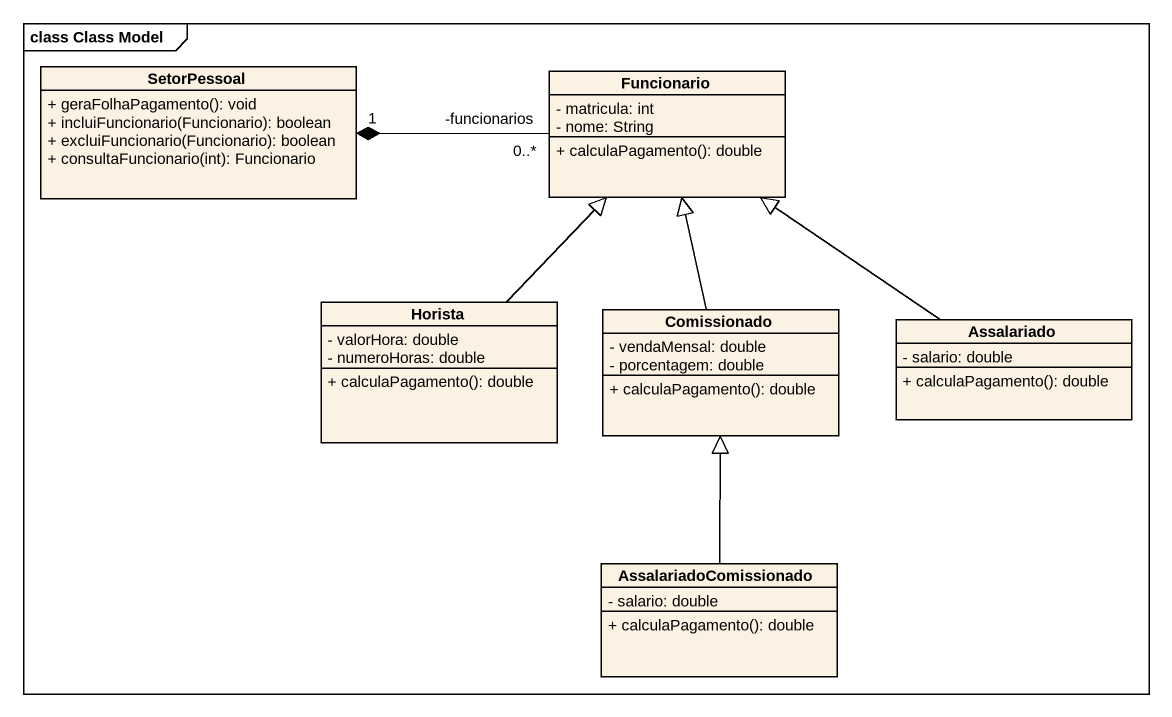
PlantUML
@startuml
mainframe class Class Model
hide circle
hide empty members
skinparam classAttributeIconSize 0
class SetorPessoal {
  + geraFolhaPagamento(): void
  + incluiFuncionario(Funcionario): boolean
  + excluiFuncionario(Funcionario): boolean
  + consultaFuncionario(int): Funcionario
}
class Funcionario {
  - matricula: int
  - nome: String
  + calculaPagamento(): double
}
class Horista {
  - valorHora: double
  - numeroHoras: double
  + calculaPagamento(): double
}
class Comissionado {
  - vendaMensal: double
  - porcentagem: double
  + calculaPagamento(): double
}
class Assalariado {
  - salario: double
  + calculaPagamento(): double
}
class AssalariadoComissionado {
  - salario: double
  + calculaPagamento(): double
}
Funcionario "-funcionarios\n0..*" -left-* "1" SetorPessoal
Horista -up-|> Funcionario
Comissionado -up-|> Funcionario
Assalariado -up-|> Funcionario
AssalariadoComissionado -up-|> Comissionado
@enduml
